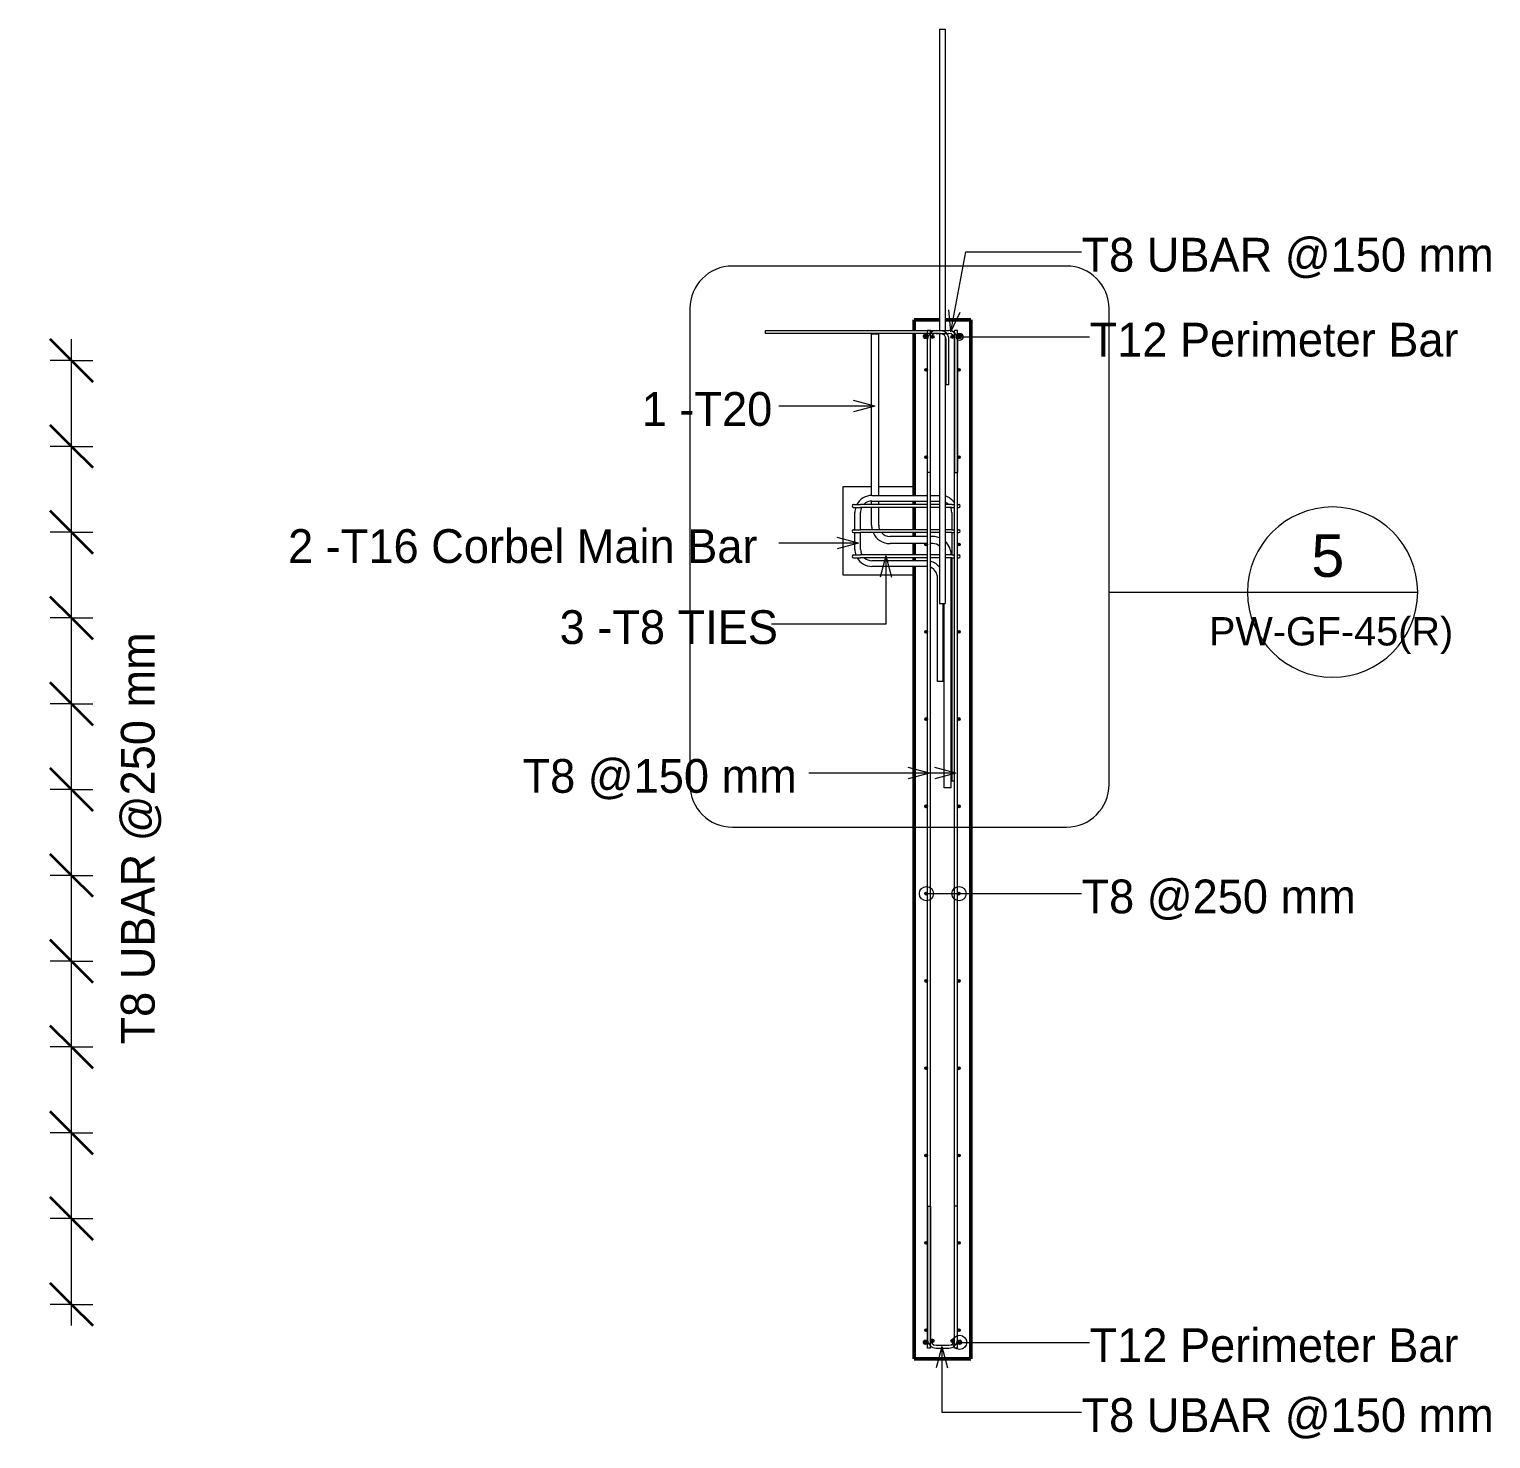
# Model space of a CAD drawing. Header units: millimetres. Extents: x -6138 to 17183, y 2886 to 77066.
# Drawn here: x -144 to 3978, y 3044 to 7020 of the extents above; entities that cross this region are included whole.
import ezdxf

# ---------------------------------------------------------------- set-up
doc = ezdxf.new("R2010")
doc.units = ezdxf.units.MM
for name, color, linetype, lineweight in [('A-ANNO-DIMS', 211, 'Continuous', 9), ('A-ANNO-DIMS-40', 211, 'Continuous', 9), ('A-ANNO-SYMB', 150, 'Continuous', 9), ('A-WALL', 113, 'Continuous', 25), ('S-BEAM', 12, 'Continuous', 18), ('S-RBAR', 171, 'Continuous', 18), ('S-RBAR-IDEN', 171, 'Continuous', 9)]:
    doc.layers.add(name, color=color, linetype=linetype, lineweight=lineweight)
doc.styles.add('Arial', font='arial.ttf', dxfattribs={"height": 80})
doc.styles.add('Arial_1', font='arial.ttf', dxfattribs={"height": 120})
doc.styles.add('Nirmala UI', font='Nirmala.ttf', dxfattribs={"height": 95.25})
doc.dimstyles.new('Arc_Length_-_2_5mm_Arial_1', dxfattribs={"dimscale": 304.8, "dimtxt": 100.546939, "dimasz": 0.393701, "dimexe": 0.19685, "dimexo": 0.0625, "dimgap": 0.229659, "dimtad": 1, "dimdec": 0, "dimzin": 0, "dimdsep": 46, "dimtxsty": 'Nirmala UI', "dimblk1": 'OBLIQUE', "dimblk2": 'OBLIQUE', "dimsah": 1, "dimcen": 0.09, "dimdle": 0.19685, "dimazin": 0, "dimtfac": 1, "dimtdec": 4, "dimtix": 1, "dimtmove": 0, "dimatfit": 3, "dimfxl": 0.19685, "dimfxlon": 1, "dimtvp": 1, "dimtolj": 1, "dimtzin": 0, "dimarcsym": 2})

# ---------------------------------------------------------------- blocks, each defined once
blk = doc.blocks.new('DIMBLOCK47-Elevation Front 1')
at = {"layer": 'A-ANNO-DIMS-40', "lineweight": 35}
for p, q in [((-24.7, 3665.2), (-84.7, 3725.2)), ((-24.7, 3665.2), (35.3, 3605.2)), ((-24.7, 3423.2), (-84.7, 3483.2)), ((-24.7, 3423.2), (35.3, 3363.2))]:
    blk.add_line(p, q, dxfattribs=at)
at = {"layer": 'A-ANNO-DIMS-40'}
for p, q in [((-24.7, 3665.2), (-84.7, 3665.2)), ((-24.7, 3363.2), (-24.7, 3665.2)), ((-24.7, 3665.2), (35.3, 3665.2)), ((-24.7, 3423.2), (-84.7, 3423.2)), ((-24.7, 3423.2), (35.3, 3423.2))]:
    blk.add_line(p, q, dxfattribs=at)
blk = doc.blocks.new('_Oblique')
at = {"color": 0, "linetype": 'ByBlock', "lineweight": -2}
blk.add_line((-0.5, -0.5), (0.5, 0.5), dxfattribs=at)
blk = doc.blocks.new('DIMBLOCK48-Elevation Front 1')
at = {"layer": 'A-ANNO-DIMS-40', "lineweight": 35}
for p, q in [((-24.7, 3907.2), (-84.7, 3967.2)), ((-24.7, 3907.2), (35.3, 3847.2)), ((-24.7, 3665.2), (-84.7, 3725.2)), ((-24.7, 3665.2), (35.3, 3605.2))]:
    blk.add_line(p, q, dxfattribs=at)
at = {"layer": 'A-ANNO-DIMS-40'}
for p, q in [((-24.7, 3907.2), (-84.7, 3907.2)), ((-24.7, 3665.2), (-24.7, 3907.2)), ((-24.7, 3907.2), (35.3, 3907.2)), ((-24.7, 3665.2), (-84.7, 3665.2)), ((-24.7, 3665.2), (35.3, 3665.2))]:
    blk.add_line(p, q, dxfattribs=at)
blk = doc.blocks.new('DIMBLOCK49-Elevation Front 1')
at = {"layer": 'A-ANNO-DIMS-40', "lineweight": 35}
for p, q in [((-24.7, 4149.2), (-84.7, 4209.2)), ((-24.7, 4149.2), (35.3, 4089.2)), ((-24.7, 3907.2), (-84.7, 3967.2)), ((-24.7, 3907.2), (35.3, 3847.2))]:
    blk.add_line(p, q, dxfattribs=at)
at = {"layer": 'A-ANNO-DIMS-40'}
for p, q in [((-24.7, 4149.2), (-84.7, 4149.2)), ((-24.7, 3907.2), (-24.7, 4149.2)), ((-24.7, 4149.2), (35.3, 4149.2)), ((-24.7, 3907.2), (-84.7, 3907.2)), ((-24.7, 3907.2), (35.3, 3907.2))]:
    blk.add_line(p, q, dxfattribs=at)
blk = doc.blocks.new('DIMBLOCK50-Elevation Front 1')
at = {"layer": 'A-ANNO-DIMS-40', "lineweight": 35}
for p, q in [((-24.7, 4391.2), (-84.7, 4451.2)), ((-24.7, 4391.2), (35.3, 4331.2)), ((-24.7, 4149.2), (-84.7, 4209.2)), ((-24.7, 4149.2), (35.3, 4089.2))]:
    blk.add_line(p, q, dxfattribs=at)
at = {"layer": 'A-ANNO-DIMS-40'}
for p, q in [((-24.7, 4391.2), (-84.7, 4391.2)), ((-24.7, 4149.2), (-24.7, 4391.2)), ((-24.7, 4391.2), (35.3, 4391.2)), ((-24.7, 4149.2), (-84.7, 4149.2)), ((-24.7, 4149.2), (35.3, 4149.2))]:
    blk.add_line(p, q, dxfattribs=at)
blk = doc.blocks.new('DIMBLOCK51-Elevation Front 1')
at = {"layer": 'A-ANNO-DIMS-40', "lineweight": 35}
for p, q in [((-24.7, 4633.2), (-84.7, 4693.2)), ((-24.7, 4633.2), (35.3, 4573.2)), ((-24.7, 4391.2), (-84.7, 4451.2)), ((-24.7, 4391.2), (35.3, 4331.2))]:
    blk.add_line(p, q, dxfattribs=at)
at = {"layer": 'A-ANNO-DIMS-40'}
for p, q in [((-24.7, 4633.2), (-84.7, 4633.2)), ((-24.7, 4391.2), (-24.7, 4633.2)), ((-24.7, 4633.2), (35.3, 4633.2)), ((-24.7, 4391.2), (-84.7, 4391.2)), ((-24.7, 4391.2), (35.3, 4391.2))]:
    blk.add_line(p, q, dxfattribs=at)
blk = doc.blocks.new('DIMBLOCK52-Elevation Front 1')
at = {"layer": 'A-ANNO-DIMS-40', "lineweight": 35}
for p, q in [((-24.7, 4875.2), (-84.7, 4935.2)), ((-24.7, 4875.2), (35.3, 4815.2)), ((-24.7, 4633.2), (-84.7, 4693.2)), ((-24.7, 4633.2), (35.3, 4573.2))]:
    blk.add_line(p, q, dxfattribs=at)
at = {"layer": 'A-ANNO-DIMS-40'}
for p, q in [((-24.7, 4875.2), (-84.7, 4875.2)), ((-24.7, 4633.2), (-24.7, 4875.2)), ((-24.7, 4875.2), (35.3, 4875.2)), ((-24.7, 4633.2), (-84.7, 4633.2)), ((-24.7, 4633.2), (35.3, 4633.2))]:
    blk.add_line(p, q, dxfattribs=at)
blk = doc.blocks.new('DIMBLOCK53-Elevation Front 1')
at = {"layer": 'A-ANNO-DIMS-40', "lineweight": 35}
for p, q in [((-24.7, 5117.2), (-84.7, 5177.2)), ((-24.7, 5117.2), (35.3, 5057.2)), ((-24.7, 4875.2), (-84.7, 4935.2)), ((-24.7, 4875.2), (35.3, 4815.2))]:
    blk.add_line(p, q, dxfattribs=at)
at = {"layer": 'A-ANNO-DIMS-40'}
for p, q in [((-24.7, 5117.2), (-84.7, 5117.2)), ((-24.7, 4875.2), (-24.7, 5117.2)), ((-24.7, 5117.2), (35.3, 5117.2)), ((-24.7, 4875.2), (-84.7, 4875.2)), ((-24.7, 4875.2), (35.3, 4875.2))]:
    blk.add_line(p, q, dxfattribs=at)
blk = doc.blocks.new('DIMBLOCK54-Elevation Front 1')
at = {"layer": 'A-ANNO-DIMS-40', "lineweight": 35}
for p, q in [((-24.7, 5359.2), (-84.7, 5419.2)), ((-24.7, 5359.2), (35.3, 5299.2)), ((-24.7, 5117.2), (-84.7, 5177.2)), ((-24.7, 5117.2), (35.3, 5057.2))]:
    blk.add_line(p, q, dxfattribs=at)
at = {"layer": 'A-ANNO-DIMS-40'}
for p, q in [((-24.7, 5359.2), (-84.7, 5359.2)), ((-24.7, 5117.2), (-24.7, 5359.2)), ((-24.7, 5359.2), (35.3, 5359.2)), ((-24.7, 5117.2), (-84.7, 5117.2)), ((-24.7, 5117.2), (35.3, 5117.2))]:
    blk.add_line(p, q, dxfattribs=at)
blk = doc.blocks.new('DIMBLOCK55-Elevation Front 1')
at = {"layer": 'A-ANNO-DIMS-40', "lineweight": 35}
for p, q in [((-24.7, 5601.2), (-84.7, 5661.2)), ((-24.7, 5601.2), (35.3, 5541.2)), ((-24.7, 5359.2), (-84.7, 5419.2)), ((-24.7, 5359.2), (35.3, 5299.2))]:
    blk.add_line(p, q, dxfattribs=at)
at = {"layer": 'A-ANNO-DIMS-40'}
for p, q in [((-24.7, 5601.2), (-84.7, 5601.2)), ((-24.7, 5359.2), (-24.7, 5601.2)), ((-24.7, 5601.2), (35.3, 5601.2)), ((-24.7, 5359.2), (-84.7, 5359.2)), ((-24.7, 5359.2), (35.3, 5359.2))]:
    blk.add_line(p, q, dxfattribs=at)
blk = doc.blocks.new('DIMBLOCK56-Elevation Front 1')
at = {"layer": 'A-ANNO-DIMS-40', "lineweight": 35}
for p, q in [((-24.7, 5843.2), (-84.7, 5903.2)), ((-24.7, 5843.2), (35.3, 5783.2)), ((-24.7, 5601.2), (-84.7, 5661.2)), ((-24.7, 5601.2), (35.3, 5541.2))]:
    blk.add_line(p, q, dxfattribs=at)
at = {"layer": 'A-ANNO-DIMS-40'}
for p, q in [((-24.7, 5843.2), (-84.7, 5843.2)), ((-24.7, 5601.2), (-24.7, 5843.2)), ((-24.7, 5843.2), (35.3, 5843.2)), ((-24.7, 5601.2), (-84.7, 5601.2)), ((-24.7, 5601.2), (35.3, 5601.2))]:
    blk.add_line(p, q, dxfattribs=at)
blk = doc.blocks.new('DIMBLOCK57-Elevation Front 1')
at = {"layer": 'A-ANNO-DIMS-40', "lineweight": 35}
for p, q in [((-24.7, 6085.2), (-84.7, 6145.2)), ((-24.7, 6085.2), (35.3, 6025.2)), ((-24.7, 5843.2), (-84.7, 5903.2)), ((-24.7, 5843.2), (35.3, 5783.2))]:
    blk.add_line(p, q, dxfattribs=at)
at = {"layer": 'A-ANNO-DIMS-40'}
for p, q in [((-24.7, 5843.2), (-24.7, 6145.2)), ((-24.7, 6085.2), (-84.7, 6085.2)), ((-24.7, 6085.2), (35.3, 6085.2)), ((-24.7, 5843.2), (-84.7, 5843.2)), ((-24.7, 5843.2), (35.3, 5843.2))]:
    blk.add_line(p, q, dxfattribs=at)
blk = doc.blocks.new('DIMBLOCK58-Elevation Front 1')
at = {"layer": 'A-ANNO-DIMS-40', "lineweight": 35}
for p, q in [((-24.7, 6085.2), (-84.7, 6145.2)), ((-24.7, 6085.2), (35.3, 6025.2)), ((-24.7, 5843.2), (-84.7, 5903.2)), ((-24.7, 5843.2), (35.3, 5783.2)), ((-24.7, 5601.2), (-84.7, 5661.2)), ((-24.7, 5601.2), (35.3, 5541.2)), ((-24.7, 5359.2), (-84.7, 5419.2)), ((-24.7, 5359.2), (35.3, 5299.2)), ((-24.7, 5117.2), (-84.7, 5177.2)), ((-24.7, 5117.2), (35.3, 5057.2)), ((-24.7, 4875.2), (-84.7, 4935.2)), ((-24.7, 4875.2), (35.3, 4815.2)), ((-24.7, 4633.2), (-84.7, 4693.2)), ((-24.7, 4633.2), (35.3, 4573.2)), ((-24.7, 4391.2), (-84.7, 4451.2)), ((-24.7, 4391.2), (35.3, 4331.2)), ((-24.7, 4149.2), (-84.7, 4209.2)), ((-24.7, 4149.2), (35.3, 4089.2)), ((-24.7, 3907.2), (-84.7, 3967.2)), ((-24.7, 3907.2), (35.3, 3847.2)), ((-24.7, 3665.2), (-84.7, 3725.2)), ((-24.7, 3665.2), (35.3, 3605.2)), ((-24.7, 3423.2), (-84.7, 3483.2)), ((-24.7, 3423.2), (35.3, 3363.2))]:
    blk.add_line(p, q, dxfattribs=at)
at = {"layer": 'A-ANNO-DIMS-40'}
for p, q in [((-24.7, 3363.2), (-24.7, 6145.2)), ((-24.7, 5843.2), (-24.7, 6145.2)), ((-24.7, 6085.2), (-84.7, 6085.2)), ((-24.7, 6085.2), (35.3, 6085.2)), ((-24.7, 5843.2), (-84.7, 5843.2)), ((-24.7, 5601.2), (-24.7, 5843.2)), ((-24.7, 5843.2), (35.3, 5843.2)), ((-24.7, 5601.2), (-84.7, 5601.2)), ((-24.7, 5359.2), (-24.7, 5601.2)), ((-24.7, 5601.2), (35.3, 5601.2)), ((-24.7, 5359.2), (-84.7, 5359.2)), ((-24.7, 5117.2), (-24.7, 5359.2)), ((-24.7, 5359.2), (35.3, 5359.2)), ((-24.7, 5117.2), (-84.7, 5117.2)), ((-24.7, 4875.2), (-24.7, 5117.2)), ((-24.7, 5117.2), (35.3, 5117.2)), ((-24.7, 4875.2), (-84.7, 4875.2)), ((-24.7, 4633.2), (-24.7, 4875.2)), ((-24.7, 4875.2), (35.3, 4875.2)), ((-24.7, 4633.2), (-84.7, 4633.2)), ((-24.7, 4391.2), (-24.7, 4633.2)), ((-24.7, 4633.2), (35.3, 4633.2)), ((-24.7, 4391.2), (-84.7, 4391.2)), ((-24.7, 4149.2), (-24.7, 4391.2)), ((-24.7, 4391.2), (35.3, 4391.2)), ((-24.7, 4149.2), (-84.7, 4149.2)), ((-24.7, 3907.2), (-24.7, 4149.2)), ((-24.7, 4149.2), (35.3, 4149.2)), ((-24.7, 3907.2), (-84.7, 3907.2)), ((-24.7, 3665.2), (-24.7, 3907.2)), ((-24.7, 3907.2), (35.3, 3907.2)), ((-24.7, 3665.2), (-84.7, 3665.2)), ((-24.7, 3363.2), (-24.7, 3665.2)), ((-24.7, 3665.2), (35.3, 3665.2)), ((-24.7, 3423.2), (-84.7, 3423.2)), ((-24.7, 3423.2), (35.3, 3423.2))]:
    blk.add_line(p, q, dxfattribs=at)
blk = doc.blocks.new('_None')
blk = doc.blocks.new('Detail View - M_Callout Head-378964-Elevation Right 1')
at = {"layer": 'A-ANNO-SYMB'}
blk.add_line((77573.2, 5432.2), (78053.2, 5432.2), dxfattribs=at)
for start, end in [(0, 180), (180, 360)]:
    blk.add_arc((77813.2, 5432.2), 240, start, end, dxfattribs=at)

msp = doc.modelspace()

# ---------------------------------------------------------------- hatches: boundary and pattern name
at = {"layer": 'S-RBAR'}
for points in [[(2383.8, 6147.2), (2389.8, 6153.2), (2383.8, 6159.2), (2377.8, 6153.2)], [(2404, 6148.3), (2408, 6152.3), (2404, 6156.3), (2400, 6152.3)], [(2459.8, 6148.3), (2463.8, 6152.3), (2459.8, 6156.3), (2455.8, 6152.3)], [(2479.8, 6147.2), (2485.8, 6153.2), (2479.8, 6159.2), (2473.8, 6153.2)], [(2385.8, 6055), (2389.8, 6059), (2385.8, 6063), (2381.8, 6059)], [(2477.8, 6055), (2481.8, 6059), (2477.8, 6063), (2473.8, 6059)], [(2385.8, 5808.8), (2389.8, 5812.8), (2385.8, 5816.8), (2381.8, 5812.8)], [(2477.8, 5808.8), (2481.8, 5812.8), (2477.8, 5816.8), (2473.8, 5812.8)], [(2385.8, 5562.6), (2389.8, 5566.6), (2385.8, 5570.6), (2381.8, 5566.6)], [(2477.8, 5562.6), (2481.8, 5566.6), (2477.8, 5570.6), (2473.8, 5566.6)], [(2385.8, 5316.3), (2389.8, 5320.3), (2385.8, 5324.3), (2381.8, 5320.3)], [(2477.8, 5316.3), (2481.8, 5320.3), (2477.8, 5324.3), (2473.8, 5320.3)], [(2385.8, 5070.1), (2389.8, 5074.1), (2385.8, 5078.1), (2381.8, 5074.1)], [(2477.8, 5070.1), (2481.8, 5074.1), (2477.8, 5078.1), (2473.8, 5074.1)], [(2385.8, 4823.9), (2389.8, 4827.9), (2385.8, 4831.9), (2381.8, 4827.9)], [(2477.8, 4823.9), (2481.8, 4827.9), (2477.8, 4831.9), (2473.8, 4827.9)], [(2385.8, 4577.6), (2389.8, 4581.6), (2385.8, 4585.6), (2381.8, 4581.6)], [(2477.8, 4577.6), (2481.8, 4581.6), (2477.8, 4585.6), (2473.8, 4581.6)], [(2385.8, 4331.4), (2389.8, 4335.4), (2385.8, 4339.4), (2381.8, 4335.4)], [(2477.8, 4331.4), (2481.8, 4335.4), (2477.8, 4339.4), (2473.8, 4335.4)], [(2385.8, 4085.2), (2389.8, 4089.2), (2385.8, 4093.2), (2381.8, 4089.2)], [(2477.8, 4085.2), (2481.8, 4089.2), (2477.8, 4093.2), (2473.8, 4089.2), (2474.6, 4088.4)], [(2385.8, 3838.9), (2389.8, 3842.9), (2385.8, 3846.9), (2381.8, 3842.9)], [(2477.8, 3838.9), (2481.8, 3842.9), (2477.8, 3846.9), (2473.8, 3842.9)], [(2385.8, 3592.7), (2389.8, 3596.7), (2385.8, 3600.7), (2381.8, 3596.7)], [(2477.8, 3592.7), (2481.8, 3596.7), (2477.8, 3600.7), (2473.8, 3596.7)], [(2385.8, 3346.5), (2389.8, 3350.5), (2385.8, 3354.5), (2381.8, 3350.5)], [(2477.8, 3346.5), (2481.8, 3350.5), (2477.8, 3354.5), (2473.8, 3350.5)], [(2383.8, 3310.3), (2389.8, 3316.3), (2383.8, 3322.3), (2377.8, 3316.3)], [(2403.3, 3315.4), (2408.3, 3320.4), (2403.3, 3325.4), (2398.3, 3320.4)], [(2460.7, 3315.4), (2465.7, 3320.4), (2460.7, 3325.4), (2455.7, 3320.4), (2456.7, 3319.3)], [(2479.8, 3310.3), (2485.8, 3316.3), (2479.8, 3322.3), (2473.8, 3316.3)]]:
    msp.add_hatch(color=256, dxfattribs=at).paths.add_polyline_path(points)
h = msp.add_hatch(color=256, dxfattribs=at)
edge = h.paths.add_edge_path()
edge.add_arc((2383.8, 6153.2), 6, 0, 360)
h = msp.add_hatch(color=256, dxfattribs=at)
edge = h.paths.add_edge_path()
edge.add_arc((2404, 6152.3), 4, 0, 360)
h = msp.add_hatch(color=256, dxfattribs=at)
edge = h.paths.add_edge_path()
edge.add_arc((2459.8, 6152.3), 4, 0, 360)
h = msp.add_hatch(color=256, dxfattribs=at)
edge = h.paths.add_edge_path()
edge.add_arc((2479.8, 6153.2), 6, 0, 360)
h = msp.add_hatch(color=256, dxfattribs=at)
edge = h.paths.add_edge_path()
edge.add_arc((2385.8, 6059), 4, 0, 360)
h = msp.add_hatch(color=256, dxfattribs=at)
edge = h.paths.add_edge_path()
edge.add_arc((2477.8, 6059), 4, 0, 360)
h = msp.add_hatch(color=256, dxfattribs=at)
edge = h.paths.add_edge_path()
edge.add_arc((2385.8, 5812.8), 4, 0, 360)
h = msp.add_hatch(color=256, dxfattribs=at)
edge = h.paths.add_edge_path()
edge.add_arc((2477.8, 5812.8), 4, 0, 360)
h = msp.add_hatch(color=256, dxfattribs=at)
edge = h.paths.add_edge_path()
edge.add_arc((2385.8, 5566.6), 4, 0, 360)
h = msp.add_hatch(color=256, dxfattribs=at)
edge = h.paths.add_edge_path()
edge.add_arc((2477.8, 5566.6), 4, 0, 360)
h = msp.add_hatch(color=256, dxfattribs=at)
edge = h.paths.add_edge_path()
edge.add_arc((2385.8, 5320.3), 4, 0, 360)
h = msp.add_hatch(color=256, dxfattribs=at)
edge = h.paths.add_edge_path()
edge.add_arc((2477.8, 5320.3), 4, 0, 360)
h = msp.add_hatch(color=256, dxfattribs=at)
edge = h.paths.add_edge_path()
edge.add_arc((2385.8, 5074.1), 4, 0, 360)
h = msp.add_hatch(color=256, dxfattribs=at)
edge = h.paths.add_edge_path()
edge.add_arc((2477.8, 5074.1), 4, 0, 360)
h = msp.add_hatch(color=256, dxfattribs=at)
edge = h.paths.add_edge_path()
edge.add_arc((2385.8, 4827.9), 4, 0, 360)
h = msp.add_hatch(color=256, dxfattribs=at)
edge = h.paths.add_edge_path()
edge.add_arc((2477.8, 4827.9), 4, 0, 360)
h = msp.add_hatch(color=256, dxfattribs=at)
edge = h.paths.add_edge_path()
edge.add_arc((2385.8, 4581.6), 4, 0, 360)
h = msp.add_hatch(color=256, dxfattribs=at)
edge = h.paths.add_edge_path()
edge.add_arc((2477.8, 4581.6), 4, 0, 360)
h = msp.add_hatch(color=256, dxfattribs=at)
edge = h.paths.add_edge_path()
edge.add_arc((2385.8, 4335.4), 4, 0, 360)
h = msp.add_hatch(color=256, dxfattribs=at)
edge = h.paths.add_edge_path()
edge.add_arc((2477.8, 4335.4), 4, 0, 360)
h = msp.add_hatch(color=256, dxfattribs=at)
edge = h.paths.add_edge_path()
edge.add_arc((2385.8, 4089.2), 4, 0, 360)
h = msp.add_hatch(color=256, dxfattribs=at)
edge = h.paths.add_edge_path()
edge.add_arc((2477.8, 4089.2), 4, 0, 360)
h = msp.add_hatch(color=256, dxfattribs=at)
edge = h.paths.add_edge_path()
edge.add_arc((2385.8, 3842.9), 4, 0, 360)
h = msp.add_hatch(color=256, dxfattribs=at)
edge = h.paths.add_edge_path()
edge.add_arc((2477.8, 3842.9), 4, 0, 360)
h = msp.add_hatch(color=256, dxfattribs=at)
edge = h.paths.add_edge_path()
edge.add_arc((2385.8, 3596.7), 4, 0, 360)
h = msp.add_hatch(color=256, dxfattribs=at)
edge = h.paths.add_edge_path()
edge.add_arc((2477.8, 3596.7), 4, 0, 360)
h = msp.add_hatch(color=256, dxfattribs=at)
edge = h.paths.add_edge_path()
edge.add_arc((2385.8, 3350.5), 4, 0, 360)
h = msp.add_hatch(color=256, dxfattribs=at)
edge = h.paths.add_edge_path()
edge.add_arc((2477.8, 3350.5), 4, 0, 360)
h = msp.add_hatch(color=256, dxfattribs=at)
edge = h.paths.add_edge_path()
edge.add_arc((2383.8, 3316.3), 6, 0, 360)
h = msp.add_hatch(color=256, dxfattribs=at)
edge = h.paths.add_edge_path()
edge.add_arc((2403.3, 3320.4), 5, 0, 360)
h = msp.add_hatch(color=256, dxfattribs=at)
edge = h.paths.add_edge_path()
edge.add_arc((2460.7, 3320.4), 5, 0, 360)
h = msp.add_hatch(color=256, dxfattribs=at)
edge = h.paths.add_edge_path()
edge.add_arc((2479.8, 3316.3), 6, 0, 360)

# ---------------------------------------------------------------- linework, layer by layer
at = {"layer": 'A-ANNO-SYMB'}
for p, q in [((2781.5, 6351.8), (1839.4, 6351.8)), ((1719.4, 6231.8), (1719.4, 4889.2)), ((2901.5, 4889.2), (2901.5, 6231.8)), ((2901.5, 5432.2), (3292, 5432.2)), ((1839.4, 4769.2), (2781.5, 4769.2))]:
    msp.add_line(p, q, dxfattribs=at)
for centre, start, end in [((1839.4, 6231.8), 90, 180), ((2781.5, 6231.8), 0, 90), ((1839.4, 4889.2), 180, 270), ((2781.5, 4889.2), 270, 0)]:
    msp.add_arc(centre, 120, start, end, dxfattribs=at)
at = {"layer": 'A-WALL', "lineweight": 50}
for p, q in [((2351.8, 6199.7), (2351.8, 6169.3)), ((2423.8, 6199.7), (2351.8, 6199.7)), ((2511.8, 6199.7), (2439.8, 6199.7)), ((2511.8, 3269.7), (2511.8, 6199.7)), ((2351.8, 6161.3), (2351.8, 5704.9)), ((2351.8, 5688.9), (2351.8, 5679.2)), ((2351.8, 5671.2), (2351.8, 5608)), ((2351.8, 5600), (2351.8, 5588.8)), ((2351.8, 5568.8), (2351.8, 5536.8)), ((2351.8, 5528.8), (2351.8, 5520.7)), ((2351.8, 5504.7), (2351.8, 3269.7)), ((2351.8, 3269.7), (2511.8, 3269.7))]:
    msp.add_line(p, q, dxfattribs=at)
at = {"layer": 'S-BEAM'}
for p, q in [((2151.8, 5479.7), (2151.8, 5729.7)), ((2151.8, 5729.7), (2231.8, 5729.7)), ((2251.8, 5729.7), (2351.8, 5729.7)), ((2351.8, 5479.7), (2151.8, 5479.7))]:
    msp.add_line(p, q, dxfattribs=at)
at = {"layer": 'S-RBAR'}
for p, q in [((2423.8, 7019.8), (2423.8, 6169.7)), ((2423.8, 7019.8), (2439.8, 7019.8)), ((2439.8, 7019.8), (2439.8, 6169.7)), ((2425.8, 6169.3), (1931.8, 6169.3)), ((1931.8, 6169.3), (1931.8, 6161.3)), ((2425.8, 6161.3), (1931.8, 6161.3)), ((2251.8, 6159.7), (2231.8, 6159.7)), ((2231.8, 5704.7), (2231.8, 6159.7)), ((2251.8, 5704.9), (2251.8, 6159.7)), ((2383.8, 6159.2), (2377.8, 6153.2)), ((2377.8, 6153.2), (2383.8, 6147.2)), ((2389.8, 6153.2), (2383.8, 6159.2)), ((2383.8, 6147.2), (2389.8, 6153.2)), ((2397.8, 6169.7), (2389.8, 6169.7)), ((2389.8, 3299.7), (2389.8, 6169.7)), ((2389.8, 5769.7), (2389.8, 6145.7)), ((2397.8, 3299.7), (2397.8, 6169.7)), ((2397.8, 5769.7), (2397.8, 6145.7)), ((2404, 6156.3), (2400, 6152.3)), ((2400, 6152.3), (2404, 6148.3)), ((2408, 6152.3), (2404, 6156.3)), ((2404, 6148.3), (2408, 6152.3)), ((2413.8, 6169.7), (2449.8, 6169.7)), ((2413.8, 6161.7), (2449.8, 6161.7)), ((2423.8, 6161.3), (2423.8, 5399.7)), ((2439.8, 6152.7), (2439.8, 5399.7)), ((2441.8, 6016.8), (2441.8, 6145.3)), ((2449.8, 6016.8), (2449.8, 6145.3)), ((2459.8, 6156.3), (2455.8, 6152.3)), ((2455.8, 6152.3), (2459.8, 6148.3)), ((2463.8, 6152.3), (2459.8, 6156.3)), ((2459.8, 6148.3), (2463.8, 6152.3)), ((2473.8, 6169.7), (2465.8, 6169.7)), ((2465.8, 3299.7), (2465.8, 6169.7)), ((2465.8, 6145.7), (2465.8, 5769.7)), ((2473.8, 3299.7), (2473.8, 6169.7)), ((2479.8, 6159.2), (2473.8, 6153.2)), ((2473.8, 6153.2), (2479.8, 6147.2)), ((2473.8, 6145.7), (2473.8, 5769.7)), ((2485.8, 6153.2), (2479.8, 6159.2)), ((2479.8, 6147.2), (2485.8, 6153.2)), ((2385.8, 6063), (2381.8, 6059)), ((2389.8, 6059), (2385.8, 6063)), ((2477.8, 6063), (2473.8, 6059)), ((2481.8, 6059), (2477.8, 6063)), ((2381.8, 6059), (2385.8, 6055)), ((2385.8, 6055), (2389.8, 6059)), ((2473.8, 6059), (2477.8, 6055)), ((2477.8, 6055), (2481.8, 6059)), ((2449.8, 6016.8), (2441.8, 6016.8)), ((2385.8, 5816.8), (2381.8, 5812.8)), ((2381.8, 5812.8), (2385.8, 5808.8)), ((2389.8, 5812.8), (2385.8, 5816.8)), ((2385.8, 5808.8), (2389.8, 5812.8)), ((2477.8, 5816.8), (2473.8, 5812.8)), ((2473.8, 5812.8), (2477.8, 5808.8)), ((2481.8, 5812.8), (2477.8, 5816.8)), ((2477.8, 5808.8), (2481.8, 5812.8)), ((2397.8, 5769.7), (2389.8, 5769.7)), ((2465.8, 5769.7), (2473.8, 5769.7)), ((2231.8, 5679.2), (2231.8, 5688.7)), ((2232.8, 5704.9), (2389.8, 5704.9)), ((2232.8, 5688.9), (2389.8, 5688.9)), ((2251.8, 5679.2), (2251.8, 5688.9)), ((2397.8, 5704.9), (2423.8, 5704.9)), ((2397.8, 5688.9), (2423.8, 5688.9)), ((2180.8, 5679.2), (2200.8, 5679.2)), ((2180.8, 5671.2), (2200.8, 5671.2)), ((2184.8, 5608), (2184.8, 5656.9)), ((2389.8, 5679.2), (2200.8, 5679.2)), ((2389.8, 5671.2), (2200.8, 5671.2)), ((2200.8, 5608), (2200.8, 5656.9)), ((2231.8, 5620.8), (2231.8, 5671.2)), ((2251.8, 5620.8), (2251.8, 5671.2)), ((2423.8, 5679.2), (2397.8, 5679.2)), ((2423.8, 5671.2), (2397.8, 5671.2)), ((2457.8, 5679.2), (2439.8, 5679.2)), ((2457.8, 5671.2), (2439.8, 5671.2)), ((2457.8, 5679.2), (2466.4, 5679.2)), ((2457.8, 5671.2), (2466.4, 5671.2)), ((2457.8, 5656.9), (2457.8, 5608)), ((2475, 5679.2), (2477.8, 5679.2)), ((2475, 5671.2), (2477.8, 5671.2)), ((2180.8, 5608), (2200.8, 5608)), ((2389.8, 5608), (2200.8, 5608)), ((2423.8, 5608), (2397.8, 5608)), ((2457.8, 5608), (2439.8, 5608)), ((2457.8, 5608), (2466.4, 5608)), ((2475, 5608), (2477.8, 5608)), ((2180.8, 5600), (2200.8, 5600)), ((2184.8, 5552.7), (2184.8, 5600)), ((2200.8, 5552.7), (2200.8, 5600)), ((2389.8, 5600), (2200.8, 5600)), ((2389.8, 5588.8), (2283.8, 5588.8)), ((2389.8, 5568.8), (2283.8, 5568.8)), ((2385.8, 5570.6), (2381.8, 5566.6)), ((2381.8, 5566.6), (2385.8, 5562.6)), ((2389.8, 5566.6), (2385.8, 5570.6)), ((2385.8, 5562.6), (2389.8, 5566.6)), ((2423.8, 5600), (2397.8, 5600)), ((2404.3, 5588.8), (2397.8, 5588.8)), ((2404.3, 5568.8), (2397.8, 5568.8)), ((2457.8, 5600), (2439.8, 5600)), ((2457.8, 5600), (2457.8, 5536.8)), ((2457.8, 5600), (2466.4, 5600)), ((2477.8, 5570.6), (2473.8, 5566.6)), ((2473.8, 5566.6), (2477.8, 5562.6)), ((2475, 5600), (2477.8, 5600)), ((2481.8, 5566.6), (2477.8, 5570.6)), ((2477.8, 5562.6), (2481.8, 5566.6)), ((2180.8, 5536.8), (2200.8, 5536.8)), ((2180.8, 5528.8), (2200.8, 5528.8)), ((2389.8, 5536.8), (2200.8, 5536.8)), ((2389.8, 5528.8), (2200.8, 5528.8)), ((2423.8, 5536.8), (2397.8, 5536.8)), ((2423.8, 5528.8), (2397.8, 5528.8)), ((2457.8, 5536.8), (2439.8, 5536.8)), ((2457.8, 5528.8), (2439.8, 5528.8)), ((2456.3, 4879.7), (2456.3, 5528.8)), ((2457.8, 5536.8), (2466.4, 5536.8)), ((2457.8, 5528.8), (2457.8, 4899.7)), ((2457.8, 5528.8), (2466.4, 5528.8)), ((2475, 5536.8), (2477.8, 5536.8)), ((2475, 5528.8), (2477.8, 5528.8)), ((2385.7, 5520.7), (2232.8, 5520.7)), ((2385.7, 5504.7), (2232.8, 5504.7)), ((2417.7, 5179.7), (2417.7, 5472.7)), ((2423.8, 5399.7), (2439.8, 5399.7)), ((2433.7, 5179.7), (2433.7, 5399.7)), ((2436.3, 4879.7), (2436.3, 5399.7)), ((2385.8, 5324.3), (2381.8, 5320.3)), ((2381.8, 5320.3), (2385.8, 5316.3)), ((2389.8, 5320.3), (2385.8, 5324.3)), ((2385.8, 5316.3), (2389.8, 5320.3)), ((2477.8, 5324.3), (2473.8, 5320.3)), ((2473.8, 5320.3), (2477.8, 5316.3)), ((2481.8, 5320.3), (2477.8, 5324.3)), ((2477.8, 5316.3), (2481.8, 5320.3)), ((2433.7, 5179.7), (2417.7, 5179.7)), ((2385.8, 5078.1), (2381.8, 5074.1)), ((2381.8, 5074.1), (2385.8, 5070.1)), ((2389.8, 5074.1), (2385.8, 5078.1)), ((2385.8, 5070.1), (2389.8, 5074.1)), ((2477.8, 5078.1), (2473.8, 5074.1)), ((2473.8, 5074.1), (2477.8, 5070.1)), ((2481.8, 5074.1), (2477.8, 5078.1)), ((2477.8, 5070.1), (2481.8, 5074.1)), ((2456.3, 4879.7), (2436.3, 4879.7)), ((2457.8, 4899.7), (2465.8, 4899.7)), ((2385.8, 4831.9), (2381.8, 4827.9)), ((2381.8, 4827.9), (2385.8, 4823.9)), ((2389.8, 4827.9), (2385.8, 4831.9)), ((2385.8, 4823.9), (2389.8, 4827.9)), ((2477.8, 4831.9), (2473.8, 4827.9)), ((2473.8, 4827.9), (2477.8, 4823.9)), ((2481.8, 4827.9), (2477.8, 4831.9)), ((2477.8, 4823.9), (2481.8, 4827.9)), ((2385.8, 4585.6), (2381.8, 4581.6)), ((2381.8, 4581.6), (2385.8, 4577.6)), ((2389.8, 4581.6), (2385.8, 4585.6)), ((2385.8, 4577.6), (2389.8, 4581.6)), ((2477.8, 4585.6), (2473.8, 4581.6)), ((2473.8, 4581.6), (2477.8, 4577.6)), ((2481.8, 4581.6), (2477.8, 4585.6)), ((2477.8, 4577.6), (2481.8, 4581.6)), ((2385.8, 4339.4), (2381.8, 4335.4)), ((2381.8, 4335.4), (2385.8, 4331.4)), ((2389.8, 4335.4), (2385.8, 4339.4)), ((2385.8, 4331.4), (2389.8, 4335.4)), ((2477.8, 4339.4), (2473.8, 4335.4)), ((2473.8, 4335.4), (2477.8, 4331.4)), ((2481.8, 4335.4), (2477.8, 4339.4)), ((2477.8, 4331.4), (2481.8, 4335.4)), ((2385.8, 4093.2), (2381.8, 4089.2)), ((2381.8, 4089.2), (2385.8, 4085.2)), ((2389.8, 4089.2), (2385.8, 4093.2)), ((2385.8, 4085.2), (2389.8, 4089.2)), ((2477.8, 4093.2), (2473.8, 4089.2)), ((2473.8, 4089.2), (2474.6, 4088.4)), ((2474.6, 4088.4), (2477.8, 4085.2)), ((2481.8, 4089.2), (2477.8, 4093.2)), ((2477.8, 4085.2), (2481.8, 4089.2)), ((2385.8, 3846.9), (2381.8, 3842.9)), ((2381.8, 3842.9), (2385.8, 3838.9)), ((2389.8, 3842.9), (2385.8, 3846.9)), ((2385.8, 3838.9), (2389.8, 3842.9)), ((2477.8, 3846.9), (2473.8, 3842.9)), ((2473.8, 3842.9), (2477.8, 3838.9)), ((2481.8, 3842.9), (2477.8, 3846.9)), ((2477.8, 3838.9), (2481.8, 3842.9)), ((2389.8, 3699.7), (2389.8, 3323.7)), ((2389.8, 3699.7), (2397.8, 3699.7)), ((2397.8, 3699.7), (2397.8, 3323.7)), ((2473.8, 3699.7), (2465.8, 3699.7)), ((2465.8, 3323.7), (2465.8, 3699.7)), ((2473.8, 3323.7), (2473.8, 3699.7)), ((2385.8, 3600.7), (2381.8, 3596.7)), ((2381.8, 3596.7), (2385.8, 3592.7)), ((2389.8, 3596.7), (2385.8, 3600.7)), ((2385.8, 3592.7), (2389.8, 3596.7)), ((2477.8, 3600.7), (2473.8, 3596.7)), ((2473.8, 3596.7), (2477.8, 3592.7)), ((2481.8, 3596.7), (2477.8, 3600.7)), ((2477.8, 3592.7), (2481.8, 3596.7)), ((2385.8, 3354.5), (2381.8, 3350.5)), ((2381.8, 3350.5), (2385.8, 3346.5)), ((2389.8, 3350.5), (2385.8, 3354.5)), ((2385.8, 3346.5), (2389.8, 3350.5)), ((2477.8, 3354.5), (2473.8, 3350.5)), ((2473.8, 3350.5), (2477.8, 3346.5)), ((2481.8, 3350.5), (2477.8, 3354.5)), ((2477.8, 3346.5), (2481.8, 3350.5)), ((2383.8, 3322.3), (2377.8, 3316.3)), ((2377.8, 3316.3), (2383.8, 3310.3)), ((2389.8, 3316.3), (2383.8, 3322.3)), ((2383.8, 3310.3), (2389.8, 3316.3)), ((2397.8, 3299.7), (2389.8, 3299.7)), ((2403.3, 3325.4), (2398.3, 3320.4)), ((2398.3, 3320.4), (2403.3, 3315.4)), ((2408.3, 3320.4), (2403.3, 3325.4)), ((2403.3, 3315.4), (2408.3, 3320.4)), ((2413.8, 3307.7), (2449.8, 3307.7)), ((2413.8, 3299.7), (2449.8, 3299.7)), ((2460.7, 3325.4), (2455.7, 3320.4)), ((2455.7, 3320.4), (2456.7, 3319.3)), ((2456.7, 3319.3), (2460.7, 3315.4)), ((2465.7, 3320.4), (2460.7, 3325.4)), ((2460.7, 3315.4), (2465.7, 3320.4)), ((2473.8, 3299.7), (2465.8, 3299.7)), ((2479.8, 3322.3), (2473.8, 3316.3)), ((2473.8, 3316.3), (2479.8, 3310.3)), ((2485.8, 3316.3), (2479.8, 3322.3)), ((2479.8, 3310.3), (2485.8, 3316.3))]:
    msp.add_line(p, q, dxfattribs=at)
for centre, radius in [((2383.8, 6153.2), 6), ((2404, 6152.3), 4), ((2459.8, 6152.3), 4), ((2479.8, 6153.2), 6), ((2385.8, 6059), 4), ((2477.8, 6059), 4), ((2385.8, 5812.8), 4), ((2477.8, 5812.8), 4), ((2385.8, 5566.6), 4), ((2477.8, 5566.6), 4), ((2385.8, 5320.3), 4), ((2477.8, 5320.3), 4), ((2385.8, 5074.1), 4), ((2477.8, 5074.1), 4), ((2385.8, 4827.9), 4), ((2477.8, 4827.9), 4), ((2385.8, 4581.6), 4), ((2477.8, 4581.6), 4), ((2385.8, 4335.4), 4), ((2477.8, 4335.4), 4), ((2385.8, 4089.2), 4), ((2477.8, 4089.2), 4), ((2385.8, 3842.9), 4), ((2477.8, 3842.9), 4), ((2385.8, 3596.7), 4), ((2477.8, 3596.7), 4), ((2385.8, 3350.5), 4), ((2477.8, 3350.5), 4), ((2383.8, 3316.3), 6), ((2403.3, 3320.4), 5), ((2460.7, 3320.4), 5), ((2479.8, 3316.3), 6)]:
    msp.add_circle(centre, radius, dxfattribs=at)
for centre, radius, start, end in [((2413.8, 6145.7), 24, 90, 180), ((2413.8, 6145.7), 16, 90, 180), ((2425.8, 6145.3), 24, 0, 90), ((2425.8, 6145.3), 16, 360, 90), ((2449.8, 6145.7), 24, 0, 90), ((2449.8, 6145.7), 16, 360, 90), ((2232.8, 5656.9), 48, 90, 152.1338), ((2232.8, 5656.9), 32, 90, 135), ((2425.8, 5656.9), 48, 33.0857, 72.9571), ((2180.8, 5675.2), 4, 90, 270), ((2180.8, 5675.2), 4, 120, 165), ((2180.8, 5675.2), 4, 195, 240), ((2180.8, 5675.2), 4, 90, 105), ((2232.8, 5656.9), 48, 162.4994, 180), ((2232.8, 5656.9), 32, 153.2007, 180), ((2425.8, 5656.9), 32, 45, 63.8871), ((2425.8, 5656.9), 32, 0, 26.7993), ((2477.8, 5675.2), 4, 75, 90), ((2477.8, 5675.2), 4, 270, 90), ((2477.8, 5675.2), 4, 75, 90), ((2477.8, 5675.2), 4, 15, 60), ((2477.8, 5675.2), 4, 15, 60), ((2477.8, 5675.2), 4, 300, 345), ((2477.8, 5675.2), 4, 300, 345), ((2180.8, 5604), 4, 90, 270), ((2180.8, 5604), 4, 120, 165), ((2180.8, 5604), 4, 90, 105), ((2283.8, 5620.8), 52, 180, 194.2325), ((2283.8, 5620.8), 32, 180, 203.7222), ((2477.8, 5604), 4, 75, 90), ((2477.8, 5604), 4, 270, 90), ((2477.8, 5604), 4, 75, 90), ((2477.8, 5604), 4, 15, 60), ((2477.8, 5604), 4, 15, 60), ((2180.8, 5604), 4, 195, 240), ((2283.8, 5620.8), 52, 203.7446, 270), ((2283.8, 5620.8), 32, 220.7959, 270), ((2404.3, 5536.8), 52, 67.6727, 90), ((2404.3, 5536.8), 32, 51.8862, 90), ((2404.3, 5536.8), 52, 360, 46.65), ((2477.8, 5604), 4, 300, 345), ((2477.8, 5604), 4, 300, 345), ((2180.8, 5532.8), 4, 90, 270), ((2180.8, 5532.8), 4, 120, 165), ((2180.8, 5532.8), 4, 195, 240), ((2180.8, 5532.8), 4, 90, 105), ((2232.8, 5552.7), 48, 180, 199.6305), ((2232.8, 5552.7), 48, 210, 270), ((2232.8, 5552.7), 32, 180, 209.9942), ((2232.8, 5552.7), 32, 229.0398, 270), ((2477.8, 5532.8), 4, 75, 90), ((2477.8, 5532.8), 4, 270, 90), ((2477.8, 5532.8), 4, 75, 90), ((2477.8, 5532.8), 4, 15, 60), ((2477.8, 5532.8), 4, 15, 60), ((2477.8, 5532.8), 4, 300, 345), ((2477.8, 5532.8), 4, 300, 345), ((2385.7, 5472.7), 48, 84.9768, 90), ((2385.7, 5472.7), 32, 82.4651, 90), ((2385.7, 5472.7), 32, 0, 67.4626), ((2385.7, 5472.7), 48, 36.7032, 75), ((2413.8, 3323.7), 24, 180, 270), ((2413.8, 3323.7), 16, 180, 270), ((2449.8, 3323.7), 16, 270, 0), ((2449.8, 3323.7), 24, 270, 360)]:
    msp.add_arc(centre, radius, start, end, dxfattribs=at)
at = {"layer": 'S-RBAR-IDEN'}
for p, q in [((2454.9, 6166.1), (2497.2, 6391.6)), ((2497.2, 6391.6), (2823.9, 6391.6)), ((2454.9, 6166.1), (2450.1, 6228.1)), ((2454.9, 6166.1), (2481.7, 6222.1)), ((2480, 6152.2), (2846.7, 6152.2)), ((2240.6, 5956.6), (1970, 5956.6)), ((2240.6, 5956.6), (2180.6, 5972.7)), ((2240.6, 5956.6), (2180.6, 5940.5)), ((2195, 5569.8), (1969.8, 5569.8)), ((2195, 5569.8), (2135, 5585.9)), ((2195, 5569.8), (2135, 5553.8)), ((2272.1, 5534.5), (2256, 5474.5)), ((2272.1, 5534.5), (2288.2, 5474.5)), ((2272.1, 5534.5), (2272.1, 5341.3)), ((2272.1, 5341.3), (1950, 5341.3)), ((2469.8, 4921.6), (2054.6, 4921.6)), ((2395.3, 4921.6), (2054.6, 4921.6)), ((2395.3, 4921.6), (2335.3, 4937.6)), ((2395.3, 4921.6), (2335.3, 4905.5)), ((2469.8, 4921.6), (2409.8, 4937.6)), ((2469.8, 4921.6), (2409.8, 4905.5)), ((2386.6, 4581.6), (2823.9, 4581.6)), ((2478.6, 4581.6), (2823.9, 4581.6)), ((2430.2, 3304.6), (2414.1, 3244.6)), ((2430.2, 3304.6), (2446.2, 3244.6)), ((2430.2, 3304.6), (2430.2, 3118.7)), ((2480.2, 3315.9), (2846.7, 3315.9)), ((2430.2, 3118.7), (2823.9, 3118.7))]:
    msp.add_line(p, q, dxfattribs=at)
for centre, radius in [((2480, 6152.2), 10), ((2386.6, 4581.6), 20), ((2478.6, 4581.6), 20), ((2480.2, 3315.9), 20)]:
    msp.add_circle(centre, radius, dxfattribs=at)

# ---------------------------------------------------------------- block references
at = {"layer": 'A-ANNO-SYMB'}
msp.add_blockref('Detail View - M_Callout Head-378964-Elevation Right 1', (-74281.2, 0), dxfattribs=at)

# ---------------------------------------------------------------- texts
at = {"layer": 'A-ANNO-SYMB', "attachment_point": 1}
for s, insert, char_height, width, style in [('5', (3472.1, 5595.2), 120, 115.443, 'Arial_1'), ('PW-GF-45(R)', (3183.3, 5361.6), 80, 849.789, 'Arial')]:
    msp.add_mtext(s, dxfattribs=dict(at, insert=insert, char_height=char_height, width=width, style=style))
at = {"layer": 'S-RBAR-IDEN', "char_height": 95.25, "attachment_point": 1, "style": 'Nirmala UI'}
for s, insert, width in [('T8 UBAR @150 mm', (2823.9, 6431.4), 1430.21), ('T12 Perimeter Bar', (2846.7, 6191.9), 1292.32), ('1 -T20', (1583.6, 5996.3), 464.979), ('2 -T16 Corbel Main Bar', (586.2, 5609.6), 1673.923), ('3 -T8 TIES', (1352, 5381), 721.519), ('T8 @150 mm', (1247.4, 4961.3), 974.852), ('T8 @250 mm', (2823.9, 4621.4), 974.852), ('T12 Perimeter Bar', (2846.7, 3355.6), 1292.32), ('T8 UBAR @150 mm', (2823.9, 3158.5), 1430.21)]:
    msp.add_mtext(s, dxfattribs=dict(at, insert=insert, width=width))
at = {"layer": 'S-RBAR-IDEN', "insert": (114.5, 4156.1), "char_height": 95.25, "width": 1430.21, "attachment_point": 1, "rotation": 90, "style": 'Nirmala UI'}
msp.add_mtext('T8 UBAR @250 mm', dxfattribs=at)

# ---------------------------------------------------------------- dimensions: what is measured, and where the dimension line sits
at = {"layer": 'A-ANNO-DIMS'}
for base, p1, p2, text, override, picture, middle in [((-24.7, 6085.2), (-84.7, 3423.2), (-84.7, 6085.2), '2662', {"dimpost": '<>', "dimblk1": 'None', "dimblk2": 'None', "dimsah": 1, "dimfxl": 2662.031603}, 'DIMBLOCK58-Elevation Front 1', (-144, 4754.2)), ((-24.7, 6085.2), (-84.7, 5843.2), (-84.7, 6085.2), ' ', {"dimpost": '<>', "dimfxl": 242.002873}, 'DIMBLOCK57-Elevation Front 1', (-24.7, 5964.2)), ((-24.7, 5843.2), (-84.7, 5601.2), (-84.7, 5843.2), ' ', {"dimpost": '<>', "dimfxl": 242.002873}, 'DIMBLOCK56-Elevation Front 1', (-24.7, 5722.2)), ((-24.7, 5601.2), (-84.7, 5359.2), (-84.7, 5601.2), ' ', {"dimpost": '<>', "dimfxl": 242.002873}, 'DIMBLOCK55-Elevation Front 1', (-24.7, 5480.2)), ((-24.7, 5359.2), (-84.7, 5117.2), (-84.7, 5359.2), ' ', {"dimpost": '<>', "dimfxl": 242.002873}, 'DIMBLOCK54-Elevation Front 1', (-24.7, 5238.2)), ((-24.7, 5117.2), (-84.7, 4875.2), (-84.7, 5117.2), ' ', {"dimpost": '<>', "dimfxl": 242.002873}, 'DIMBLOCK53-Elevation Front 1', (-24.7, 4996.2)), ((-24.7, 4875.2), (-84.7, 4633.2), (-84.7, 4875.2), ' ', {"dimpost": '<>', "dimfxl": 242.002873}, 'DIMBLOCK52-Elevation Front 1', (-24.7, 4754.2)), ((-24.7, 4633.2), (-84.7, 4391.2), (-84.7, 4633.2), ' ', {"dimpost": '<>', "dimfxl": 242.002873}, 'DIMBLOCK51-Elevation Front 1', (-24.7, 4512.2)), ((-24.7, 4391.2), (-84.7, 4149.2), (-84.7, 4391.2), ' ', {"dimpost": '<>', "dimfxl": 242.002873}, 'DIMBLOCK50-Elevation Front 1', (-24.7, 4270.2)), ((-24.7, 4149.2), (-84.7, 3907.2), (-84.7, 4149.2), ' ', {"dimpost": '<>', "dimfxl": 242.002873}, 'DIMBLOCK49-Elevation Front 1', (-24.7, 4028.2)), ((-24.7, 3907.2), (-84.7, 3665.2), (-84.7, 3907.2), ' ', {"dimpost": '<>', "dimfxl": 242.002873}, 'DIMBLOCK48-Elevation Front 1', (-24.7, 3786.2)), ((-24.7, 3665.2), (-84.7, 3423.2), (-84.7, 3665.2), ' ', {"dimpost": '<>', "dimfxl": 242.002873}, 'DIMBLOCK47-Elevation Front 1', (-24.7, 3544.2))]:
    dim = msp.add_linear_dim(base=base, p1=p1, p2=p2, angle=90, text=text, dimstyle='Arc_Length_-_2_5mm_Arial_1', override=override, dxfattribs=at)
    dim.commit()
    dim.dimension.update_dxf_attribs({"geometry": picture, "text_midpoint": middle})

doc.saveas('drawing.dxf')
